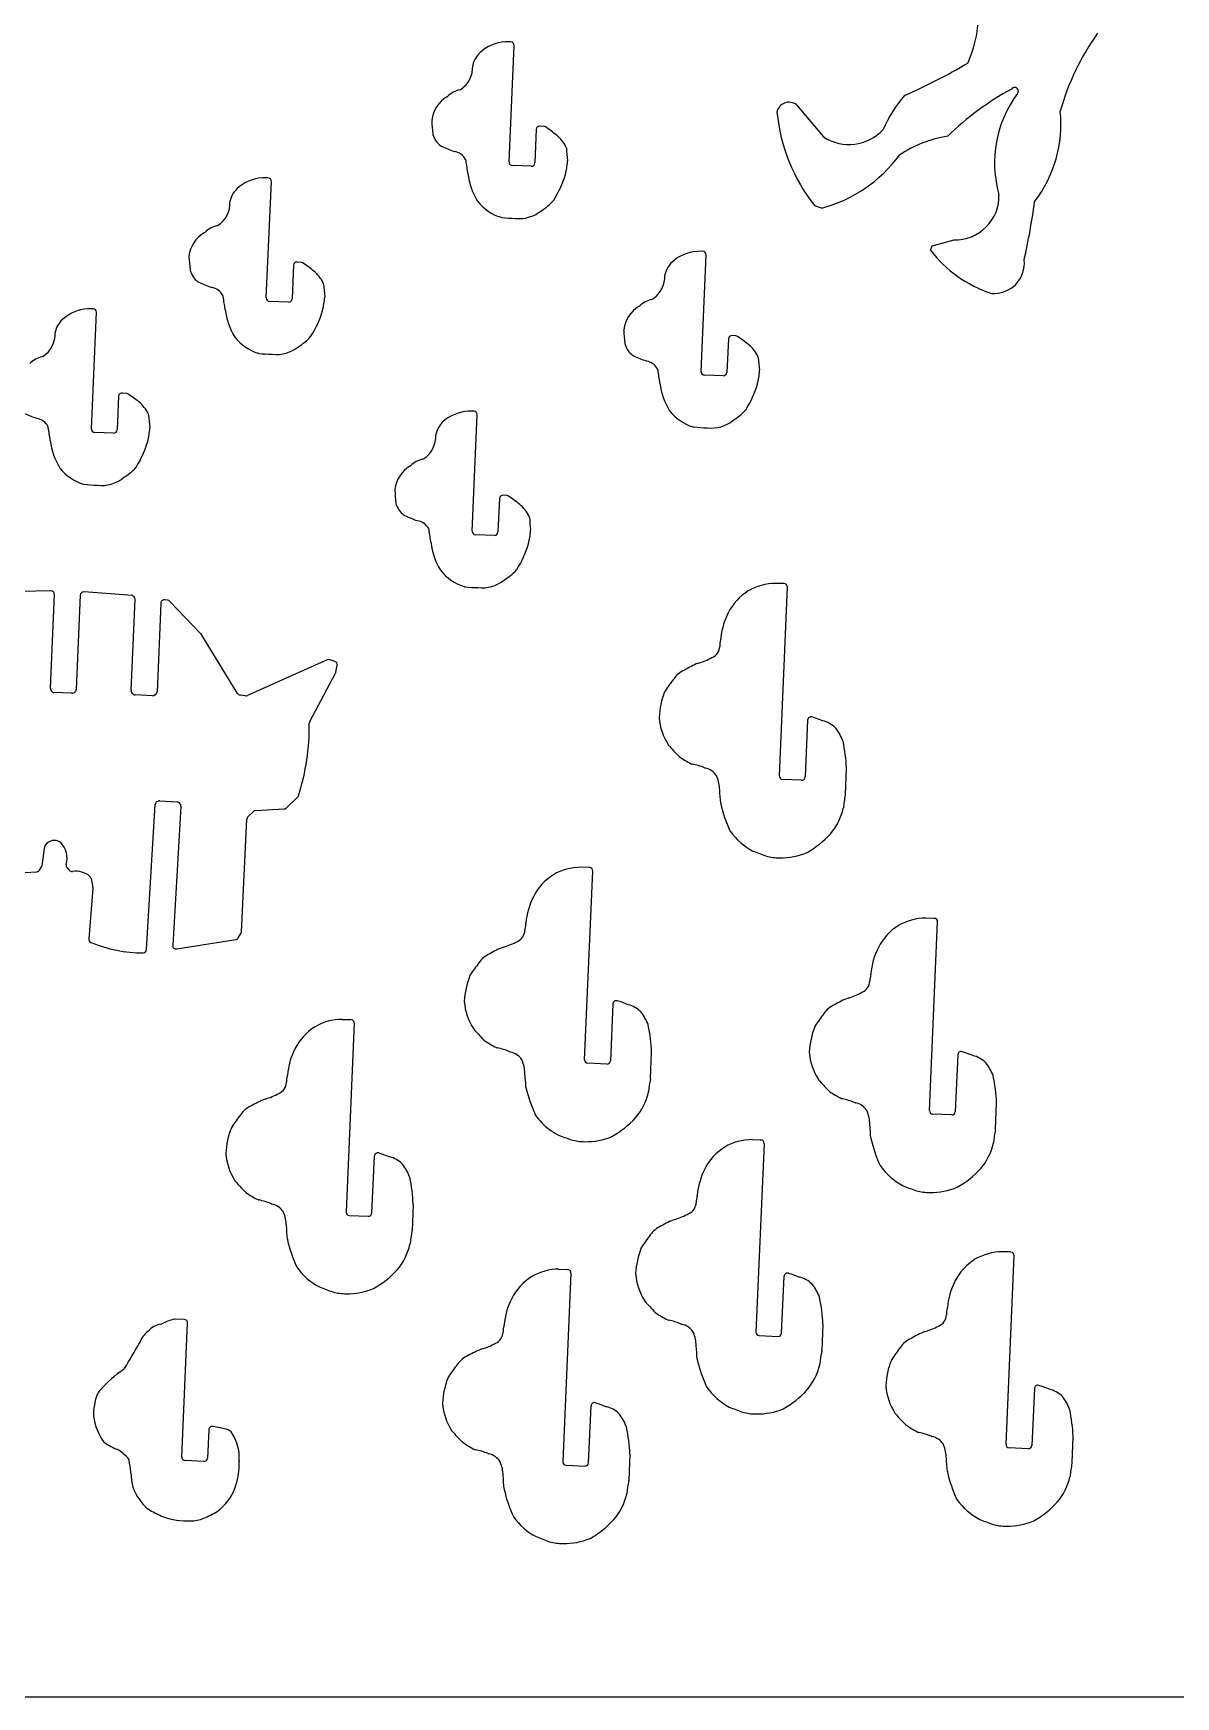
# Model space of a CAD drawing. Extents: x 0 to 821, y 0 to 548.
# Drawn here: x 543.2 to 675.9, y 0 to 193.1 of the extents above; entities that cross this region are included whole.
import ezdxf

# ---------------------------------------------------------------- set-up
doc = ezdxf.new("R2010")
doc.units = 0
doc.layers.add('WHITE', color=7, linetype='CONTINUOUS')

msp = doc.modelspace()

# ---------------------------------------------------------------- linework, layer by layer
at = {"layer": 'WHITE', "linetype": 'CONTINUOUS'}
for p, q in [((598.653925, 192.160281), (598.023433, 192.149777)), ((598.473925, 178.220281), (599.063746, 191.74046)), ((631.843925, 184.850281), (635.004277, 181.119975)), ((601.633925, 182.000281), (601.463925, 178.090281)), ((602.513925, 182.340281), (602.074144, 182.379606)), ((601.053925, 177.700281), (598.853927, 177.80028)), ((570.453925, 176.370281), (569.823445, 176.360059)), ((570.273925, 162.430281), (570.863746, 175.95046)), ((634.753925, 172.830281), (633.974169, 173.100066)), ((647.413925, 167.960281), (647.603925, 168.470281)), ((647.603925, 168.470281), (650.154254, 169.169629)), ((573.433925, 166.210281), (573.263727, 162.300098)), ((574.313925, 166.550281), (573.874144, 166.589606)), ((620.953925, 167.830281), (620.323433, 167.819777)), ((620.773925, 153.890281), (621.363746, 167.41046)), ((550.143925, 161.160281), (549.51358, 161.149991)), ((549.953925, 147.220281), (550.543863, 160.750346)), ((572.853925, 161.920281), (570.653927, 162.01028)), ((623.943925, 157.660281), (623.773925, 153.750284)), ((624.813925, 158.010281), (624.374414, 158.049818)), ((623.353925, 153.370281), (621.153927, 153.47028)), ((553.123925, 151.000281), (552.953727, 147.090098)), ((553.993925, 151.340281), (553.56409, 151.379879)), ((594.363687, 149.279531), (593.753925, 149.270281)), ((594.183924, 135.340278), (594.763925, 148.860281)), ((552.543925, 146.710281), (550.343925, 146.810281)), ((597.344143, 139.119609), (597.173925, 135.210281)), ((598.213506, 139.459624), (597.783925, 139.500281)), ((596.763725, 134.830099), (594.563925, 134.920281)), ((545.263864, 128.400343), (540.043925, 128.310281)), ((545.193807, 117.119753), (545.663925, 127.990281)), ((548.664143, 127.909609), (548.193925, 116.950281)), ((554.67422, 127.849945), (549.103925, 128.290281)), ((630.363925, 129.250281), (629.423521, 129.270346)), ((629.863925, 106.930281), (630.813746, 128.830474)), ((630.423925, 129.250281), (630.363925, 129.250281)), ((554.583807, 116.839753), (555.043925, 127.430281)), ((558.023768, 126.97963), (557.583925, 116.670281)), ((558.813631, 127.310077), (558.483925, 127.360281)), ((562.603859, 123.49956), (559.033925, 127.190281)), ((566.933546, 116.500495), (562.653925, 123.440281)), ((577.353523, 120.389516), (568.093925, 116.260281)), ((578.244067, 120.210038), (577.633925, 120.400281)), ((575.31383, 113.229723), (578.323925, 118.840281)), ((578.354231, 118.94974), (578.513925, 119.750281)), ((545.303983, 116.809516), (545.243925, 116.920281)), ((547.664079, 116.509511), (545.633925, 116.600281)), ((547.973998, 116.60994), (547.863925, 116.550281)), ((554.693983, 116.529516), (554.633925, 116.640281)), ((557.054079, 116.229511), (555.023925, 116.320281)), ((557.363998, 116.32994), (557.253925, 116.270281)), ((567.874404, 116.219641), (567.223925, 116.310281)), ((633.143925, 113.400281), (632.864116, 106.800458)), ((634.063925, 113.640281), (633.663965, 113.760001)), ((634.903925, 113.320281), (634.063925, 113.640281)), ((632.443925, 106.410281), (630.243927, 106.51028)), ((637.533925, 104.769981), (637.663774, 107.829964)), ((572.583499, 103.190032), (573.903925, 104.449981)), ((556.363857, 86.749988), (557.363925, 103.589981)), ((557.573441, 103.930039), (557.693925, 103.979981)), ((557.893983, 104.030045), (559.923925, 103.909981)), ((560.354406, 103.369956), (559.403925, 87.249981)), ((560.253771, 103.69005), (560.313925, 103.579981)), ((568.123479, 102.150032), (568.793925, 102.789981)), ((569.05435, 102.90003), (572.323925, 103.079981)), ((567.373925, 88.79998), (568.003925, 101.879981)), ((544.223569, 96.509967), (544.563925, 98.729981)), ((541.543514, 95.679987), (543.603925, 95.789981)), ((543.913974, 95.960018), (544.163925, 96.349981)), ((547.113617, 96.280001), (547.393925, 95.959981)), ((549.913767, 95.020013), (550.123925, 93.979981)), ((607.743925, 96.279981), (606.793925, 96.309981)), ((607.233925, 73.95998), (608.193925, 95.869981)), ((607.803925, 96.279981), (607.743925, 96.279981)), ((550.133941, 93.870001), (549.653925, 87.989981)), ((647.803925, 90.379981), (646.864373, 90.39996)), ((647.303925, 68.059981), (648.253746, 89.959974)), ((647.863925, 90.379981), (647.803925, 90.379981)), ((559.864005, 86.829966), (566.733925, 87.919981)), ((567.023723, 88.110008), (567.313925, 88.619981)), ((610.524237, 80.429959), (610.233925, 73.829981)), ((611.473925, 80.669981), (611.033925, 80.799981)), ((612.32402, 80.349972), (611.473925, 80.669981)), ((579.093925, 78.649981), (580.033925, 78.619981)), ((580.483925, 78.199981), (579.533743, 56.29998)), ((580.033925, 78.619981), (580.093746, 78.619972)), ((609.813927, 73.44998), (607.623925, 73.549981)), ((614.903724, 71.80998), (615.033925, 74.829981)), ((650.583925, 74.529981), (650.303925, 67.929984)), ((651.503925, 74.769981), (651.103965, 74.890001)), ((652.343925, 74.449981), (651.503925, 74.769981)), ((649.883925, 67.549981), (647.683927, 67.63998)), ((654.973925, 65.909981), (655.104377, 68.960015)), ((626.693925, 64.689981), (627.643925, 64.669981)), ((628.083925, 64.249981), (627.133924, 42.349978)), ((627.643925, 64.669981), (627.703426, 64.670006)), ((582.533925, 56.169981), (582.824237, 62.769959)), ((583.333925, 63.139981), (583.763925, 63.009981)), ((583.763925, 63.009981), (584.613633, 62.690013)), ((587.333925, 57.169981), (587.203724, 54.14998)), ((579.913925, 55.889981), (582.113927, 55.78998)), ((656.693925, 51.639981), (655.753521, 51.660046)), ((656.193925, 29.319981), (657.143925, 51.219981)), ((656.753925, 51.629981), (656.693925, 51.639981)), ((604.263925, 49.649981), (605.213925, 49.619981)), ((605.663925, 49.199981), (604.703925, 27.29998)), ((605.213925, 49.619981), (605.273746, 49.619972)), ((630.133925, 42.219981), (630.423476, 48.819984)), ((630.933925, 49.179981), (631.363925, 49.049981)), ((631.363925, 49.049981), (632.213456, 48.730013)), ((560.743925, 43.799981), (559.684144, 43.840005)), ((560.453925, 27.839981), (561.133746, 43.379974)), ((634.934817, 43.2307), (634.804325, 40.199981)), ((627.513925, 41.929981), (629.713927, 41.83998)), ((659.483925, 35.789981), (659.194116, 29.189958)), ((660.393925, 36.029981), (659.993477, 36.149983)), ((661.233925, 35.709981), (660.393925, 36.029981)), ((607.703925, 27.169981), (607.993484, 33.770013)), ((608.503925, 34.139981), (608.943925, 34.009981)), ((608.943925, 34.009981), (609.793903, 33.680034)), ((563.593925, 30.989981), (563.454116, 27.709958)), ((564.123925, 31.359981), (564.053857, 31.369973)), ((663.863925, 27.159981), (663.993774, 30.219964)), ((563.033925, 27.319981), (560.833927, 27.41998)), ((612.503925, 28.169981), (612.373724, 25.14998)), ((658.773925, 28.799981), (656.573927, 28.89998)), ((605.093925, 26.889981), (607.283927, 26.78998)), ((0, 0), (820.574183, 0))]:
    msp.add_line(p, q, dxfattribs=at)
for centre, radius, start, end in [((639.525376, 195.338257), 13.4608, -24.810576, 7.391065), ((598.316925, 187.381281), 4.77752, 93.522, 132.917065), ((598.663915, 191.760093), 0.400312, -2.811158, 91.430104), ((689.81922, 176.560304), 28.3463, 144.179566, 164.574072), ((591.093837, 189.25254), 3.161844, -55.732924, 2.136889), ((594.653582, 189.378801), 0.400187, 166.858597, 181.197745), ((597.131292, 188.775642), 2.95024, 134.49401, 166.391641), ((616.172311, 249.824893), 69.8681, -66.176243, -59.394591), ((593.125614, 182.602097), 3.6704, 120.656367, 172.828891), ((591.054986, 186.10818), 0.401517, -60.267014, -47.994947), ((593.411633, 183.654214), 3.00103, 102.850283, 134.086663), ((592.646357, 186.965647), 0.397784, -75.762163, -55.070104), ((655.61168, 176.113001), 14.893785, 138.867888, 156.884643), ((672.590348, 157.641968), 33.0332, 118.508862, 134.532694), ((668.294451, 178.119988), 13.4371, 143.352389, 195.939284), ((657.192363, 186.435954), 0.436439, -42.609965, 147.621542), ((630.980684, 183.719464), 1.422649, 52.642679, 169.017411), ((650.540925, 186.108281), 21.0635, -174.229581, -141.861), ((647.755054, 182.593449), 14.815855, -37.469672, 5.837004), ((589.883846, 183.019498), 0.401995, 174.176924, 185.636173), ((648.599286, 187.370407), 59.2783, -175.752556, -174.297652), ((602.034674, 181.980305), 0.401247, 84.354853, 177.146459), ((602.463925, 181.944281), 0.399157, 54.7493, 82.803765), ((592.232131, 166.479667), 18.942, 51.576377, 56.473232), ((637.966455, 185.590592), 5.36292, -123.527987, -42.607288), ((590.017052, 181.499785), 0.40319, -177.256095, -167.17642), ((592.073925, 182.110281), 2.54804, -164.055, -127.184687), ((590.749542, 180.412529), 0.396081, -122.982078, -110.025734), ((600.034287, 201.015669), 22.9936, -114.185722, -110.228448), ((601.316238, 178.076654), 4.21195, 26.565833, 50.347081), ((604.724076, 179.779749), 0.402241, 5.737324, 26.678211), ((741.973993, 192.065899), 137.396511, -174.88653, -174.271), ((651.357239, 167.905181), 13.4245, 98.281445, 124.034557), ((592.244019, 179.813389), 0.406005, -113.223193, -104.207978), ((591.797523, 177.577981), 1.874196, 29.812599, 79.335176), ((593.074925, 178.306281), 0.403778, 9.115457, 30.2618), ((442.116508, 155.632034), 153.05555, 7.968397, 8.543594), ((598.873925, 178.200281), 0.4005, 177.137595, 267.138), ((601.063925, 178.100281), 0.400125, -91.432096, -1.432), ((595.295374, 179.127029), 10.0053, -13.741723, -4.912219), ((604.873852, 178.309571), 0.392046, -5.751708, 5.994537), ((630.384083, 189.000323), 16.750099, -74.877445, -36.529439), ((570.108491, 171.587374), 4.78119, 93.417906, 132.727792), ((570.463915, 175.970093), 0.400312, -2.811158, 91.430104), ((601.701925, 177.856281), 8.07069, -172.835, -148.591324), ((594.452925, 179.769281), 10.9843, -33.106, -15.952593), ((568.935337, 172.991704), 2.95499, 134.494038, 166.325836), ((650.304619, 174.24029), 5.07289, -91.698543, 2.142176), ((562.894437, 173.462949), 3.161844, -55.746083, 2.126395), ((566.454925, 173.599281), 0.401271, 166.895, 182.716), ((599.114517, 176.99952), 5.45095, -142.090139, -106.743972), ((599.634879, 175.731362), 4.09664, -79.748646, -51.162963), ((598.798697, 178.039521), 6.4681, -58.233216, -41.893586), ((603.328666, 173.996198), 0.396415, -44.074876, -34.833263), ((577.796383, 184.74734), 82.477125, -12.546932, -7.78146), ((562.832459, 170.29964), 0.397347, -56.130318, -42.829312), ((565.195925, 167.865281), 2.99615, 102.565, 133.753499), ((564.445317, 171.175381), 0.398163, -75.631905, -54.925481), ((597.632297, 172.173111), 0.40319, -102.632191, -92.633385), ((599.44925, 186.626994), 14.9696, -97.042968, -91.091991), ((599.628925, 175.730281), 4.09664, -96.517, -79.664), ((564.924925, 166.811281), 3.67103, 120.642, 172.660059), ((561.683708, 167.238173), 0.401995, 173.987002, 185.420646), ((620.401511, 171.562114), 59.2787, -175.780179, -174.315459), ((573.834674, 166.190305), 0.401247, 84.354853, 177.146459), ((574.279925, 166.148281), 0.403435, 57.9645, 85.165594), ((563.958444, 150.743467), 18.9462, 51.302863, 56.21531), ((619.447357, 164.455716), 2.95375, 134.845475, 166.601178), ((620.617733, 163.051331), 4.77752, 93.531719, 132.919564), ((620.963915, 167.430093), 0.400312, -2.811158, 91.430104), ((659.197745, 177.056218), 14.88605, -142.335428, -108.382285), ((654.77756, 166.464309), 3.54518, -94.436184, 5.921846), ((561.81703, 165.710233), 0.40319, -177.19243, -167.05028), ((563.866925, 166.330281), 2.54403, -163.785, -127.063642), ((562.584333, 164.613754), 0.401341, -128.64686, -115.127936), ((571.841499, 185.222428), 22.9936, -114.205424, -110.248682), ((573.12108, 162.29097), 4.20586, 26.543624, 50.370258), ((613.405401, 164.922605), 3.160437, -55.750261, 1.950667), ((616.963925, 165.049281), 0.400374, 166.877, 182.734), ((563.975141, 164.038193), 0.399006, -103.275122, -94.453296), ((563.592431, 161.802156), 1.871583, 29.368721, 79.167944), ((564.880034, 162.512723), 0.401165, 11.164578, 31.115837), ((413.915375, 139.852986), 153.05654, 7.967985, 8.543234), ((570.673925, 162.410281), 0.4005, 177.137595, 267.138), ((572.864112, 162.320276), 0.400125, -91.458885, -2.890675), ((567.097925, 163.354281), 10.0042, -13.788, -5.011912), ((576.524028, 163.990224), 0.402241, 5.669314, 26.623962), ((713.773993, 176.275899), 137.396511, -174.88653, -174.271), ((576.673852, 162.519571), 0.392046, -5.751708, 5.994537), ((615.711663, 159.324221), 3.00103, 102.850871, 134.090293), ((614.95854, 162.642197), 0.40136, -77.6783, -55.806908), ((549.791925, 156.389281), 4.76884, 93.3461, 132.77), ((550.143925, 160.760281), 0.400062, -1.423, 90), ((573.502035, 162.075401), 8.07069, -172.841296, -148.5969), ((566.248925, 163.971281), 10.9829, -33.059, -15.858882), ((615.420317, 158.264513), 3.6661, 120.611124, 172.700958), ((613.330925, 161.750281), 0.398573, -56.045916, -42.757), ((546.143517, 158.387548), 0.400374, 166.622322, 182.454689), ((548.62129, 157.785639), 2.950204, 134.496028, 166.383497), ((612.183846, 158.689498), 0.401995, 174.176924, 185.636173), ((670.901787, 163.006593), 59.2783, -175.785328, -174.329641), ((542.580445, 158.254954), 3.165171, -55.712134, 2.090276), ((570.908925, 161.213281), 5.44309, -142.106, -106.705989), ((571.434925, 159.943281), 4.09046, -96.614, -51.093879), ((570.621175, 162.268207), 6.46391, -58.443802, -42.149919), ((575.126991, 158.204458), 0.396415, -43.725894, -34.472507), ((612.303284, 157.226597), 0.39727, -168.82492, -158.352891), ((614.377867, 157.764487), 2.53787, -164.354172, -127.471103), ((624.344425, 157.650318), 0.400624, 85.707009, 178.575011), ((624.774134, 157.610135), 0.402119, 55.229128, 84.321156), ((614.485925, 142.183281), 18.9448, 51.4063, 56.277834), ((623.615925, 153.747281), 4.21195, 26.5563, 50.350077), ((544.888925, 152.657281), 2.99727, 102.827, 133.81044), ((544.139925, 155.968281), 0.397347, -77.859256, -55.751), ((569.487925, 156.370281), 0.39727, -111.203, -100.698262), ((571.151925, 170.853281), 14.9745, -96.664, -90.719883), ((613.050997, 156.081581), 0.396081, -123.233198, -110.317311), ((622.28409, 176.709992), 22.9957, -114.047538, -110.066766), ((614.551768, 155.470622), 0.393395, -113.655654, -104.358852), ((614.095704, 153.248666), 1.875434, 29.766829, 78.979645), ((627.022925, 155.453281), 0.401793, 3.79262, 26.154352), ((764.176395, 168.838733), 137.403499, -174.420679, -173.808539), ((615.374925, 153.976281), 0.403778, 9.053019, 30.2618), ((464.425927, 131.307187), 153.045508, 7.966975, 8.542045), ((621.173925, 153.870281), 0.4005, 177.137595, 267.138), ((623.373925, 153.770281), 0.4005, -92.862405, -2.862), ((617.615925, 154.861281), 10.0006, -14.128, -5.284181), ((627.174117, 153.982158), 0.401995, -5.979944, 5.344614), ((553.519746, 150.986301), 0.396068, 83.571572, 177.977228), ((553.972604, 150.947115), 0.393743, 57.590876, 86.89601), ((543.729081, 135.474196), 18.9501, 51.62349, 56.517065), ((624.001925, 153.526281), 8.07069, -172.835, -148.591324), ((616.749195, 155.409155), 10.9795, -32.933, -15.796796), ((551.396925, 170.067281), 22.9889, -113.843, -109.894742), ((552.779479, 147.108191), 4.21286, 26.070512, 49.887155), ((556.216077, 148.782644), 0.390089, 5.430838, 26.984399), ((693.376732, 161.973038), 137.40335, -174.506725, -173.891236), ((594.015317, 144.496302), 4.781129, 93.134017, 132.522638), ((594.363915, 148.87908), 0.400451, -2.690715, 90.032624), ((621.414049, 152.670121), 5.45095, -142.082131, -106.736638), ((621.122269, 153.718651), 6.46426, -58.456381, -42.032696), ((625.637357, 149.666881), 0.397971, -43.990236, -34.745931), ((543.730973, 148.814404), 0.396548, -113.330864, -104.099947), ((543.287925, 146.587281), 1.87481, 29.828928, 79.3512), ((544.557691, 147.344802), 0.397281, 5.111792, 26.139583), ((393.754132, 123.645747), 153.050777, 8.345428, 8.921185), ((550.353925, 147.210281), 0.400125, 178.567904, 268.568), ((552.554112, 147.110276), 0.400125, -91.458885, -2.890675), ((546.795766, 148.200649), 10.0006, -14.12427, -5.280494), ((556.353804, 147.313871), 0.401528, -4.799165, 5.319851), ((592.845925, 145.903281), 2.955144, 134.250347, 166.356), ((619.933621, 147.834586), 0.394738, -103.074736, -92.882241), ((621.745598, 162.297444), 14.9696, -97.028885, -91.079335), ((621.934298, 151.400122), 4.09675, -96.597336, -51.151656), ((553.192035, 146.865401), 8.07069, -172.841296, -148.5969), ((545.925925, 148.732281), 10.9781, -32.893, -15.707407), ((586.805525, 146.373689), 3.16073, -55.770164, 2.113717), ((590.364825, 146.508855), 0.401152, 166.81629, 182.65598), ((589.116524, 140.781962), 2.991813, 102.791579, 134.103495), ((588.351874, 144.084483), 0.398306, -75.12545, -54.445521), ((550.599121, 146.003028), 5.44309, -142.109366, -106.707309), ((551.121925, 144.742281), 4.09932, -96.562, -51.140252), ((550.312925, 147.059281), 6.46391, -58.462, -42.172599), ((554.808925, 142.996281), 0.404198, -43.203, -33.979959), ((588.835142, 139.72141), 3.67123, 120.648102, 172.671431), ((586.766925, 143.229281), 0.401105, -60.619, -48.18525), ((549.129984, 141.172017), 0.394089, -104.04767, -95.163793), ((550.923489, 155.637581), 14.9702, -97.017607, -91.033539), ((585.593925, 140.150281), 0.40196, 174.370833, 185.711), ((644.315118, 144.422946), 59.278281, -175.827878, -174.362825), ((597.745572, 139.100218), 0.401897, 84.524001, 177.234532), ((598.192032, 139.056597), 0.403599, 58.372514, 86.949944), ((587.871037, 123.65139), 18.946322, 51.312931, 56.225893), ((585.726635, 138.627037), 0.404018, -176.18046, -166.172907), ((587.770246, 139.23417), 2.535526, -163.887019, -127.012907), ((586.493335, 137.524546), 0.401812, -128.377931, -114.97409), ((595.740623, 158.137314), 22.993774, -114.176122, -110.218729), ((597.02528, 135.195571), 4.21384, 26.563566, 50.356478), ((587.892959, 136.946267), 0.398375, -104.403873, -95.681895), ((587.503345, 134.710535), 1.87235, 29.425079, 79.220886), ((588.777755, 135.450622), 0.399176, 7.099332, 26.766431), ((437.970236, 111.785498), 153.052, 8.338213, 8.913537), ((594.583925, 135.320281), 0.4005, 177.138, 267.137595), ((596.774112, 135.230276), 0.400312, -91.486871, -2.863057), ((591.012925, 136.295281), 10.001794, -14.093597, -5.195), ((600.433792, 136.902633), 0.401761, 5.485623, 26.19154), ((737.678712, 149.244779), 137.397, -174.862348, -174.246245), ((600.574038, 135.431381), 0.401774, -5.960256, 5.556114), ((597.412226, 134.971849), 8.068987, -172.942908, -149.031904), ((590.153914, 136.869805), 10.980366, -32.993878, -15.910066), ((594.819925, 134.122281), 5.442831, -142.645419, -106.725), ((595.330925, 132.849281), 4.094583, -96.408184, -51.603), ((594.520574, 135.168675), 6.466091, -58.759082, -42.027447), ((599.031927, 131.109069), 0.397126, -42.707917, -33.400918), ((545.263925, 128.000281), 0.400125, -1.432096, 90.0087), ((549.065572, 127.890218), 0.401897, 84.524001, 177.234532), ((554.64394, 127.450592), 0.4005, -2.906956, 85.664073), ((593.405307, 129.276797), 0.397172, -112.454465, -103.301867), ((595.173881, 144.151091), 15.373737, -96.948822, -91.117968), ((629.515737, 123.080779), 6.23964, 121.520753, 153.656006), ((629.437998, 123.011283), 6.25908, 90.132522, 120.581488), ((630.413915, 128.850094), 0.400312, -2.809224, 88.567254), ((558.42159, 126.967175), 0.398018, 80.989691, 178.206709), ((558.746321, 126.923852), 0.392046, 42.811242, 80.113899), ((630.860925, 122.279281), 7.80174, 152.765, 161.23), ((630.841981, 122.234558), 7.798345, 160.874101, 175.914397), ((562.326262, 123.214328), 0.398016, 34.589742, 45.777124), ((621.522756, 121.979217), 1.410997, -69.213526, -0.768314), ((625.405245, 121.968082), 2.47163, 162.786653, 180.180484), ((622.664472, 122.827032), 0.400682, -18.557442, -5.279317), ((577.50816, 120.018871), 0.401609, 71.750687, 112.646424), ((578.123963, 119.830466), 0.398121, -11.619438, 72.441574), ((624.415661, 109.980768), 10.7855, 111.721366, 121.166212), ((618.272922, 127.485568), 7.788091, -73.966247, -61.211449), ((577.956629, 119.000902), 0.40088, -23.620192, -7.332413), ((644.939925, 97.524881), 34.2702, 142.935, 145.83501), ((620.039323, 116.496013), 2.96926, 113.951291, 145.443375), ((545.592936, 117.114002), 0.39917, 179.174559, 209.032818), ((545.655503, 116.999065), 0.399368, -151.665185, -93.097224), ((547.686384, 116.910369), 0.401478, -93.184754, -63.754526), ((547.792925, 116.968281), 0.401404, -63.192, -2.570155), ((554.982936, 116.834002), 0.39917, 179.174559, 209.032818), ((555.045503, 116.719065), 0.399368, -151.665185, -93.097224), ((557.076384, 116.630369), 0.401478, -93.184754, -63.754526), ((557.182925, 116.688281), 0.401404, -63.192, -2.570155), ((567.277032, 116.708104), 0.401352, -148.850545, -97.603706), ((567.914469, 116.61643), 0.398807, -95.765734, -63.257486), ((625.346314, 113.242274), 9.45398, 158.608469, 177.162506), ((616.915036, 116.552921), 0.396081, 146.717088, 159.672956), ((548.852057, 112.658694), 26.414362, -17.71778, 0.827301), ((575.662752, 113.03597), 0.399108, 150.95691, 179.409753), ((616.303925, 113.685281), 0.40078, 176.424, 183.571343), ((622.639993, 114.201432), 6.75773, -175.407216, -147.294637), ((633.542925, 113.379281), 0.399498, 72.3633, 176.987212), ((634.095288, 110.114886), 3.30582, 46.423368, 75.841211), ((636.115183, 112.208836), 0.396989, 41.190878, 49.297955), ((632.136925, 109.085281), 5.45449, 20.5481, 38.359594), ((617.30437, 110.725392), 0.392102, -153.445252, -144.924281), ((637.834053, 128.702862), 27.6783, -138.878665, -135.230609), ((636.87858, 110.846688), 0.396548, 13.651706, 22.708428), ((618.160861, 106.903615), 19.5249, 2.719391, 11.93164), ((618.491123, 109.462628), 0.397555, -140.598486, -130.324741), ((624.48188, 118.174779), 10.9687, -124.723935, -116.286181), ((619.823281, 108.688509), 0.40102, -119.742006, -104.351437), ((618.45771, 101.595638), 6.822881, 66.453031, 79.305217), ((621.323005, 108.225148), 0.39989, -110.424251, -98.51089), ((620.873226, 105.849799), 2.018024, 32.036568, 78.839742), ((622.241975, 106.714687), 0.398997, 21.352817, 31.016037), ((618.913925, 105.288281), 4.01966, 0.024415, 23.0167), ((630.263925, 106.910281), 0.4005, 177.137595, 267.138), ((632.463737, 106.81029), 0.4005, -92.835546, -1.406676), ((573.635429, 104.743328), 0.397671, -47.532697, -18.059788), ((584.134506, 101.46729), 38.98689, 3.37132, 5.62695), ((649.41084, 102.201736), 12.148241, 168.084476, 175.286397), ((637.136256, 104.802624), 0.399006, -13.426678, -4.692704), ((557.767421, 103.575952), 0.40374, 118.715261, 178.008762), ((557.886925, 103.633281), 0.3968, 88.9808, 119.103691), ((559.894925, 103.509281), 0.401748, 26.7367, 85.86053), ((559.953859, 103.401666), 0.4018, -4.52643, 26.345955), ((569.070534, 102.498565), 0.401791, 92.308454, 133.506827), ((572.306925, 103.481481), 0.40186, -87.575475, -46.5), ((623.443691, 103.722468), 0.391567, 174.502721, 184.796326), ((638.651009, 107.278264), 16.005, -167.043369, -155.180556), ((630.536459, 104.694808), 6.93209, -40.420808, -12.876235), ((636.905844, 103.249349), 0.400888, -14.345606, -7.068253), ((568.405389, 101.863737), 0.401793, 134.557892, 177.683067), ((624.478925, 100.753081), 0.403771, -151.433, -141.182621), ((630.139925, 104.693781), 7.30042, -144.938, -117.187145), ((544.954511, 98.681101), 0.393633, 144.445324, 172.866815), ((545.655925, 98.170281), 1.261331, 58.0024, 144.094386), ((546.097925, 98.905281), 0.404034, 42.8462, 55.929054), ((544.533008, 97.363575), 2.60058, -15.926739, 44.303912), ((627.756925, 107.552281), 10.9074, -60.708, -42.3814), ((547.413874, 96.538408), 0.396142, 163.645332, 220.715867), ((652.391925, 163.091281), 69.754, -111.52, -110.157723), ((629.905925, 103.528481), 6.11851, -104.69, -90.01917), ((630.04167, 105.107467), 7.69866, -91.025547, -66.646132), ((543.589925, 96.183281), 0.393549, -87.961347, -34.566), ((543.83155, 96.565003), 0.395863, -32.900021, -7.991657), ((547.701056, 96.217023), 0.400501, -140.073581, -82.448716), ((548.137809, 93.286278), 2.56267, 50.020425, 98.620615), ((549.518819, 94.949168), 0.401252, 10.169496, 48.56382), ((606.900097, 90.136987), 6.236918, 121.584257, 153.806576), ((606.802925, 90.039881), 6.270106, 90.082241, 120.363), ((607.793925, 95.879981), 0.400125, -1.432096, 88.5679), ((549.734925, 93.889181), 0.399457, -2.752, 13.138678), ((608.212349, 89.273191), 7.798155, 152.367371, 175.905161), ((598.890925, 89.014881), 1.413472, -67.39, -0.603361), ((602.776725, 89.013379), 2.472443, 162.909978, 180.31013), ((600.036842, 89.873693), 0.39965, -19.548908, -6.271009), ((646.983783, 84.20632), 6.266826, 121.668068, 153.730075), ((646.861138, 84.136581), 6.26338, 89.970403, 120.378163), ((647.853925, 89.979781), 0.400312, -2.836, 88.568619), ((550.054934, 87.958607), 0.402235, 175.526419, 246.421886), ((555.961612, 102.068612), 15.698631, -112.737094, -89.953861), ((559.800925, 87.222781), 0.397931, 176.08057, 279.123), ((566.681925, 88.315381), 0.398805, -82.507891, -31), ((566.977925, 88.831981), 0.397291, -32.249974, -4.62), ((601.772925, 77.009581), 10.785486, 111.421325, 120.84), ((595.6812, 94.541147), 7.79429, -73.967757, -61.214786), ((648.28707, 83.381637), 7.80221, 152.535395, 176.043626), ((555.968925, 86.765181), 0.395231, -89.22736, -2.203), ((622.295882, 64.534385), 34.27515, 142.856817, 145.779177), ((597.422165, 83.536484), 2.976709, 113.319314, 145.324278), ((602.715546, 80.279914), 9.45365, 158.595772, 177.150034), ((594.296828, 83.586296), 0.408975, 146.80955, 159.431294), ((638.963038, 83.109024), 1.410717, -69.22145, -0.772813), ((642.843775, 83.100495), 2.47017, 162.823211, 180.243518), ((640.105498, 83.959846), 0.399949, -18.946538, -5.722771), ((641.851925, 71.108881), 10.7855, 111.7, 121.142558), ((635.711249, 88.615086), 7.788475, -73.954251, -61.198956), ((593.674083, 80.727663), 0.401114, 176.813838, 183.956949), ((600.009925, 81.241981), 6.75777, -175.39973, -147.288), ((610.921925, 80.418281), 0.397793, 73.647037, 178.318), ((611.473252, 77.15027), 3.310877, 46.451906, 75.110158), ((613.448556, 79.294827), 0.398244, 32.701562, 39.843932), ((609.502193, 76.122365), 5.459584, 20.563092, 38.351943), ((662.448925, 58.751281), 34.2733, 143.12, 146.033547), ((637.471582, 77.61983), 2.97206, 113.761777, 145.10439), ((579.200097, 72.476987), 6.236918, 121.584257, 153.806576), ((579.102925, 72.379881), 6.27017, 90.082241, 120.363), ((580.083916, 78.219603), 0.40049, -2.808391, 88.593472), ((594.681116, 77.772174), 0.400914, -152.972439, -144.610228), ((615.209211, 95.726521), 27.670888, -138.909966, -135.262617), ((614.249415, 77.883013), 0.396871, 14.14684, 23.298052), ((595.529835, 73.955679), 19.523676, 2.566657, 11.895409), ((642.783925, 74.369781), 9.45216, 158.591, 177.087958), ((634.355925, 77.683981), 0.396081, 146.952, 159.907754), ((595.838908, 76.534917), 0.403212, -135.066928, -123.840327), ((601.888408, 85.182846), 10.956958, -124.93229, -116.533671), ((597.188698, 75.724478), 0.395884, -119.513289, -103.779441), ((595.823925, 68.626881), 6.832271, 66.4502, 79.283308), ((580.512349, 71.613191), 7.798155, 152.367371, 175.905161), ((598.731925, 75.243181), 0.395577, -116.779379, -104.356), ((598.255925, 72.888281), 2.007572, 32.2654, 79.149499), ((599.609858, 73.747668), 0.403887, 22.155154, 31.712347), ((596.283917, 72.32899), 4.01971, 0.441626, 23.005653), ((607.633925, 73.949981), 0.400125, 178.568, 268.567904), ((609.833925, 73.849981), 0.4005, -92.862, -2.862405), ((633.743925, 74.819981), 0.401123, 175.711, 184.277385), ((640.082967, 75.332457), 6.76084, -175.398456, -147.300238), ((650.982925, 74.509281), 0.399498, 72.3633, 177.030175), ((651.535925, 71.244481), 3.30582, 46.4386, 75.85236), ((653.553429, 73.340553), 0.396989, 40.805129, 48.963304), ((649.577334, 70.214389), 5.45449, 20.560343, 38.367133), ((575.076725, 71.353379), 2.472443, 162.909978, 180.31013), ((572.336842, 72.213693), 0.39965, -19.548908, -6.271009), ((561.500135, 68.569166), 38.9881, 3.280208, 5.579675), ((626.780412, 69.232889), 12.148, 168.090127, 175.244445), ((614.503661, 71.830251), 0.400576, -13.034517, -2.90062), ((634.74437, 71.855292), 0.392102, -153.445252, -144.924281), ((655.275509, 89.831095), 27.6783, -138.883247, -135.234888), ((654.326478, 71.95947), 0.396447, 17.696079, 25.472251), ((635.599987, 68.043755), 19.5259, 2.689615, 11.92969), ((567.980965, 76.88108), 7.794344, -73.965221, -61.213028), ((571.190925, 71.354881), 1.41353, -67.39, -0.603361), ((600.823994, 70.820044), 0.400136, -177.133308, -166.992672), ((616.032606, 74.311514), 16.004374, -167.068586, -155.205665), ((607.914558, 71.731753), 6.923112, -40.559551, -12.86787), ((614.277738, 70.296475), 0.400493, -15.42521, -8.10404), ((635.928925, 70.594981), 0.397555, -140.102, -129.910445), ((641.926925, 79.301781), 10.9687, -124.756, -116.317697), ((569.722165, 65.876484), 2.976709, 113.319314, 145.324278), ((574.072925, 59.349581), 10.7855, 111.420824, 120.84), ((637.262925, 69.822381), 0.404701, -119.448, -104.166634), ((635.896199, 62.726297), 6.822514, 66.437847, 79.291722), ((638.759925, 69.355881), 0.39989, -109.954, -98.065196), ((638.312925, 66.980581), 2.01761, 32.005992, 78.8287), ((639.682212, 67.843777), 0.399108, 21.486848, 31.108604), ((636.353925, 66.417892), 4.019812, 0.030451, 23.021794), ((647.703925, 68.039981), 0.4005, 177.137595, 267.138), ((649.903925, 67.949981), 0.4005, -92.862405, -2.862), ((575.015546, 62.619916), 9.45365, 158.595792, 177.150044), ((566.588849, 65.930337), 0.400087, 146.668405, 159.571978), ((594.595882, 46.874385), 34.27515, 142.856817, 145.779177), ((601.874031, 67.750203), 0.399832, -157.916417, -148.279484), ((607.517729, 71.715861), 7.296841, -145.090208, -127.021765), ((607.498925, 71.729581), 7.29651, -126.839, -117.373), ((605.134925, 74.590581), 10.899927, -60.971134, -42.476), ((601.575499, 62.5975), 38.986086, 3.371081, 5.626808), ((666.849287, 63.327562), 12.147616, 168.063698, 175.219562), ((654.575413, 65.928973), 0.398964, -12.888607, -2.728606), ((629.877816, 130.086752), 69.756874, -111.64813, -110.292855), ((607.272347, 70.568936), 6.118924, -105.037076, -90.081589), ((607.416925, 72.148581), 7.700089, -91.140702, -67.012), ((626.789925, 58.515481), 6.23255, 121.493149, 153.669), ((626.700925, 58.429181), 6.26085, 90.064061, 120.386), ((627.688893, 64.274482), 0.39579, -3.549173, 87.895729), ((640.894025, 64.909421), 0.400372, -177.21682, -167.08889), ((656.103609, 68.381362), 16.0012, -167.139925, -155.319802), ((647.976117, 65.824407), 6.93209, -40.416458, -12.872975), ((654.344925, 64.375681), 0.400646, -13.816, -5.122095), ((565.974083, 63.067663), 0.401114, 176.813838, 183.956949), ((572.313845, 63.572384), 6.760916, -175.483457, -147.300479), ((583.221925, 62.758281), 0.397859, 73.647037, 178.318), ((583.765192, 59.494626), 3.306108, 46.429284, 75.129921), ((585.783063, 61.590977), 0.396802, 40.747987, 48.897421), ((581.802193, 58.462365), 5.459584, 20.563092, 38.351943), ((566.956881, 60.136116), 0.396569, -146.962662, -139.768662), ((587.507947, 78.06797), 27.671011, -138.906183, -135.258644), ((586.549415, 60.223013), 0.396871, 14.14684, 23.298052), ((567.829835, 56.295679), 19.523676, 2.566657, 11.895409), ((628.114925, 57.663281), 7.80011, 152.375563, 175.981), ((641.931605, 61.864496), 0.402655, -155.889477, -144.375752), ((647.579925, 65.823781), 7.30042, -144.938, -117.187145), ((645.197444, 68.682972), 10.9074, -60.71113, -42.385923), ((568.158001, 58.846084), 0.397811, -139.954835, -129.693967), ((574.152925, 67.544281), 10.9602, -124.760722, -116.315), ((622.674208, 57.391998), 2.470444, 162.862204, 180.046269), ((619.936702, 58.253298), 0.39965, -19.48879, -6.224009), ((669.831925, 124.221281), 69.754, -111.52, -110.157723), ((647.345925, 64.658481), 6.11851, -104.69, -90.019343), ((647.478925, 66.247081), 7.70825, -91.004, -66.654546), ((569.489305, 58.064132), 0.395693, -119.542128, -103.8767), ((568.123925, 50.966881), 6.83218, 66.4502, 79.283308), ((571.031925, 57.583181), 0.395572, -116.779379, -104.356), ((570.555925, 55.228281), 2.00751, 32.2654, 79.149499), ((571.909858, 56.087668), 0.403887, 22.155154, 31.712347), ((568.583917, 54.66899), 4.01971, 0.441626, 23.005653), ((579.933925, 56.289781), 0.400312, 178.54, 267.136165), ((582.133925, 56.189981), 0.4005, -92.862, -2.862405), ((615.543228, 62.905577), 7.78996, -73.665665, -60.883419), ((618.794925, 57.401781), 1.40886, -67.515, -0.478978), ((533.800135, 50.909166), 38.9881, 3.280208, 5.579675), ((586.803661, 54.170251), 0.400576, -13.034517, -2.90062), ((617.322146, 51.926476), 2.976698, 113.318962, 145.323943), ((621.621925, 45.374881), 10.7807, 111.139018, 120.54), ((573.123994, 53.160044), 0.400136, -177.133308, -166.992672), ((588.337738, 56.610604), 16.000273, -167.215479, -155.360042), ((580.206437, 54.075711), 6.931868, -40.541535, -12.884509), ((586.577831, 52.63681), 0.400449, -15.469924, -8.153394), ((599.080412, 51.572889), 12.148, 168.090127, 175.244445), ((614.183824, 51.952842), 0.405984, 144.285505, 155.686362), ((642.258408, 33.011552), 34.272526, 143.036092, 145.973118), ((622.615635, 48.670141), 9.453727, 158.597322, 177.151437), ((655.855925, 45.482481), 6.23517, 121.655, 153.753), ((655.767162, 45.400981), 6.25908, 90.124874, 120.571758), ((656.743925, 51.229981), 0.400125, -1.432, 88.567904), ((574.148925, 50.133081), 0.403771, -151.410875, -141.187), ((579.819925, 54.054981), 7.29788, -145.104174, -117.641), ((577.435925, 56.929281), 10.8983, -60.972414, -42.475), ((604.36027, 43.465692), 6.232766, 121.500747, 153.67215), ((604.288925, 43.384181), 6.26584, 90.228604, 120.555), ((605.263916, 49.219603), 0.40049, -2.808391, 88.593472), ((613.574083, 49.117663), 0.401114, 176.813838, 183.956949), ((619.913845, 49.622384), 6.760916, -175.483457, -147.300479), ((630.821048, 48.798144), 0.398171, 73.531516, 176.855731), ((631.394665, 45.528087), 3.304958, 46.869028, 75.655808), ((602.004051, 112.494114), 69.759308, -111.502614, -110.14046), ((579.575331, 52.908133), 6.118126, -105.072824, -90.109548), ((579.716925, 54.488581), 7.70012, -91.140702, -67.012), ((633.33148, 47.710982), 0.395704, 26.892304, 35.367308), ((629.406688, 44.506111), 5.454284, 20.541905, 38.345571), ((634.157404, 46.246606), 0.396657, 18.125574, 25.917831), ((615.429792, 42.337902), 19.525446, 2.620753, 11.917619), ((657.171609, 44.621779), 7.798158, 152.356061, 175.895301), ((605.681925, 42.612381), 7.79779, 152.359483, 175.899), ((614.579447, 46.147741), 0.397063, -153.393589, -144.993068), ((635.114634, 64.110635), 27.677748, -138.91095, -135.263944), ((615.735925, 44.907981), 0.396282, -135.435533, -124.15), ((621.788747, 53.573501), 10.966388, -124.905774, -116.508274), ((651.735925, 44.360781), 2.47163, 162.84, 180.249886), ((648.994789, 45.217754), 0.400452, -18.602014, -5.414876), ((558.472301, 40.68915), 2.60341, 100.370421, 137.141003), ((557.952925, 43.645981), 0.399104, -82.698464, -63.103869), ((560.524925, 39.067981), 4.85231, 101.067, 119.528), ((559.68207, 43.440984), 0.399026, 89.702254, 102.825904), ((560.733925, 43.399781), 0.400312, -2.836, 88.568619), ((600.245925, 42.350781), 2.47163, 162.839368, 180.25), ((597.508591, 43.209718), 0.397495, -19.041167, -5.729057), ((617.058319, 44.124603), 0.399849, -114.240948, -99.25992), ((615.684925, 37.029081), 6.82755, 66.0756, 78.946176), ((618.590402, 43.645707), 0.399786, -109.993901, -98.189238), ((618.145925, 41.275281), 2.0124, 31.9428, 78.897024), ((644.638925, 49.890181), 7.79267, -74.251147, -61.529), ((647.84909, 44.362244), 1.415325, -69.10831, -0.495617), ((468.319109, 89.89254), 99.948794, -31.197576, -29.273523), ((555.141382, 41.190036), 0.400636, -25.170682, -17.433538), ((558.647003, 39.800734), 3.37144, 129.023842, 157.884328), ((556.257837, 42.724032), 0.404243, -48.783126, -40.783347), ((593.11469, 47.856005), 7.78996, -73.676863, -60.890382), ((596.360925, 42.354881), 1.41353, -67.39, -0.603361), ((619.525925, 42.109381), 0.400654, 26.7908, 35.136367), ((616.181925, 40.717781), 4.02166, 0.316768, 23.012229), ((581.398925, 36.970381), 38.9873, 3.24895, 5.548532), ((627.533925, 42.329981), 0.4005, 177.138, 267.137595), ((629.733925, 42.239981), 0.4005, -92.862, -2.862405), ((671.27166, 19.917178), 34.2702, 142.939814, 145.840233), ((646.374624, 38.880647), 2.97667, 113.997658, 145.416178), ((650.741925, 32.368881), 10.7855, 111.7, 121.142447), ((594.892146, 36.876476), 2.976698, 113.318962, 145.323943), ((599.191925, 30.324881), 10.7807, 111.139018, 120.54), ((620.72374, 39.204583), 0.400936, -176.479895, -166.352436), ((635.920097, 42.710936), 15.996543, -166.990759, -155.15568), ((634.175242, 38.666961), 0.400446, -14.012866, -5.295536), ((646.679925, 37.620581), 12.148, 168.079, 175.233569), ((634.406423, 40.223273), 0.398583, -13.547222, -3.350089), ((651.676308, 35.63186), 9.45398, 158.608374, 177.161811), ((643.245121, 38.942751), 0.396081, 146.739472, 159.708336), ((561.211106, 26.796461), 13.4916, 123.858701, 139.099708), ((553.473662, 38.33981), 0.405097, -56.997879, -32.864566), ((600.185546, 33.619914), 9.45365, 158.595772, 177.150034), ((591.766828, 36.926296), 0.408975, 146.80955, 159.431294), ((619.765882, 17.874385), 34.27515, 142.856817, 145.779177), ((627.806597, 40.115898), 6.931754, -40.545268, -12.886308), ((552.791535, 33.98474), 2.42248, 137.221254, 176.326036), ((621.770925, 36.135981), 0.394975, -158.294917, -148.564), ((627.412328, 40.110804), 7.295244, -145.034124, -117.501905), ((625.031786, 42.975859), 10.905688, -60.972798, -42.486906), ((642.633925, 36.074981), 0.40078, 176.424, 183.571343), ((648.969974, 36.591361), 6.75773, -175.405272, -147.294349), ((659.881366, 35.768051), 0.398046, 73.641135, 176.84176), ((660.425925, 32.504481), 3.30582, 46.4386, 75.85236), ((662.443429, 34.600553), 0.396989, 40.805129, 48.963304), ((658.467334, 31.474389), 5.45449, 20.560343, 38.367133), ((553.823326, 32.925726), 3.63481, 162.147626, 185.298402), ((549.980377, 34.13081), 0.393764, -13.328634, 1.332917), ((591.144083, 34.067663), 0.401114, 176.813838, 183.956949), ((597.483845, 34.572384), 6.760916, -175.483457, -147.300479), ((608.395925, 33.751781), 0.402853, 74.453055, 177.406), ((608.960302, 30.480826), 3.306028, 46.77884, 75.395484), ((610.918556, 32.634827), 0.398244, 32.701562, 39.843932), ((606.972193, 29.462365), 5.459584, 20.563092, 38.351943), ((650.125029, 98.331668), 69.751427, -111.957606, -110.600124), ((627.135367, 38.953565), 6.113592, -104.705454, -89.734138), ((627.337925, 40.542781), 7.70471, -91.295467, -67.201), ((643.633925, 33.116181), 0.392102, -153.3, -144.756292), ((664.161652, 51.085184), 27.6714, -138.886845, -135.237953), ((663.208294, 33.237573), 0.396548, 13.475595, 22.601198), ((644.49088, 29.293228), 19.5249, 2.720528, 11.931901), ((556.980925, 33.552881), 6.84493, -171.914, -144.417475), ((563.995925, 30.971681), 0.402483, 81.7242, 177.393559), ((549.559925, -47.441919), 80.1365, 78.4435, 79.528872), ((565.445925, 30.095881), 0.98851, 27.3487, 80.210622), ((592.126881, 31.136116), 0.396569, -146.962662, -139.768662), ((611.719415, 31.223013), 0.396871, 14.14684, 23.298052), ((592.999835, 27.295679), 19.523676, 2.566657, 11.895409), ((644.818925, 31.854981), 0.397555, -140.102, -129.910445), ((650.816925, 40.561781), 10.9687, -124.756, -116.317697), ((551.737925, 29.815681), 0.406423, -142.812, -121.735433), ((556.459925, 37.031681), 9.02994, -123.134, -112.844451), ((561.922944, 27.753654), 5.21425, -4.110015, 32.431469), ((612.752828, 48.98727), 27.674619, -139.133996, -135.471324), ((593.276366, 29.89503), 0.403899, -128.741203, -118.466878), ((599.40694, 38.494582), 10.962056, -125.226934, -116.79944), ((646.152925, 31.082381), 0.404701, -119.448, -104.166634), ((644.78635, 23.986231), 6.82255, 66.438471, 79.293066), ((647.694925, 30.601981), 0.404882, -116.613, -104.513883), ((647.216225, 28.237805), 2.007921, 32.274305, 79.171768), ((648.572212, 29.103777), 0.399108, 21.486848, 31.108604), ((645.243925, 27.678281), 4.01966, 0.024415, 23.0167), ((656.593925, 29.299981), 0.4005, 177.137595, 267.138), ((658.793925, 29.199781), 0.400312, -92.863835, -1.406), ((552.830925, 28.329281), 0.400152, 64.366657, 72.0569), ((550.024925, 23.769281), 5.75227, 42.967462, 58.8086), ((553.942925, 27.422481), 0.395401, 8.363495, 42.5684), ((479.070275, 15.658258), 76.18666, 7.84707, 8.926547), ((560.853925, 27.819981), 0.4005, 177.137595, 267.138), ((563.053925, 27.719781), 0.400312, -92.863835, -1.406), ((560.160585, 26.887727), 6.97737, -21.681455, 3.634092), ((567.523992, 27.356085), 0.400918, 176.588918, 183.732961), ((594.628645, 29.074457), 0.399757, -114.244652, -99.30935), ((593.293925, 21.966881), 6.83218, 66.4502, 79.286788), ((596.201925, 28.583181), 0.395572, -116.779379, -104.356), ((595.720925, 26.232081), 2.00485, 31.8491, 78.988712), ((597.094958, 27.061308), 0.400654, 26.482512, 34.807221), ((593.751925, 25.667581), 4.02171, 0.461679, 23.014852), ((605.103925, 27.289981), 0.400125, 178.568, 268.567904), ((607.303925, 27.189981), 0.4005, -92.862, -2.862405), ((610.464805, 23.852222), 38.98709, 3.378765, 5.634405), ((675.74084, 24.591736), 12.148241, 168.084476, 175.286397), ((663.466256, 27.192624), 0.399006, -13.426678, -4.692704), ((554.158008, 25.967644), 0.39642, 3.229946, 13.469464), ((559.385942, 25.83403), 4.83466, 178.15151, 217.962829), ((558.970137, 21.909119), 38.9881, 3.280276, 5.579764), ((611.973661, 25.170251), 0.400576, -13.034517, -2.90062), ((649.783871, 26.172357), 0.400372, -176.796061, -166.645996), ((664.997925, 29.619781), 16.0001, -167.218, -155.363564), ((656.866459, 27.084808), 6.93209, -40.420808, -12.876235), ((663.235844, 25.639349), 0.400888, -14.345606, -7.068253), ((561.206273, 26.17273), 5.74824, -54.380274, -18.908534), ((598.293994, 24.160044), 0.400136, -177.133308, -166.992672), ((613.502606, 27.651514), 16.004374, -167.068586, -155.205665), ((605.37722, 25.076627), 6.931462, -40.555252, -12.893183), ((611.749673, 23.635837), 0.398566, -15.402248, -8.053082), ((624.250541, 22.573503), 12.148, 168.093086, 175.24742), ((558.607202, 24.676918), 3.53554, -149.07574, -121.422435), ((592.859842, 91.477143), 78.5962, -117.339188, -116.074145), ((558.063925, 32.619781), 12.8753, -67.437, -59.729755), ((650.808925, 23.143081), 0.403771, -151.433, -141.182621), ((656.469925, 27.083781), 7.30042, -144.938, -117.187145), ((654.087444, 29.942972), 10.9074, -60.71113, -42.385923), ((560.993925, 28.418581), 8.00072, -109.569, -86.846624), ((561.627152, 23.678667), 3.25437, -93.402013, -64.967811), ((599.344031, 21.090203), 0.399832, -157.916417, -148.279484), ((604.982328, 25.060804), 7.295245, -145.034098, -117.501904), ((602.588297, 27.907688), 10.896364, -60.864422, -42.331127), ((678.721925, 85.481281), 69.754, -111.52, -110.157723), ((656.235925, 25.918481), 6.11851, -104.69, -90.01917), ((656.370925, 27.497481), 7.69866, -91.02, -66.639899), ((627.334925, 83.421881), 69.7478, -111.640179, -110.285), ((604.742925, 23.908781), 6.11877, -105.050477, -90.087), ((604.907925, 25.492781), 7.70471, -91.296214, -67.201)]:
    msp.add_arc(centre, radius, start, end, dxfattribs=at)

doc.saveas('drawing.dxf')
